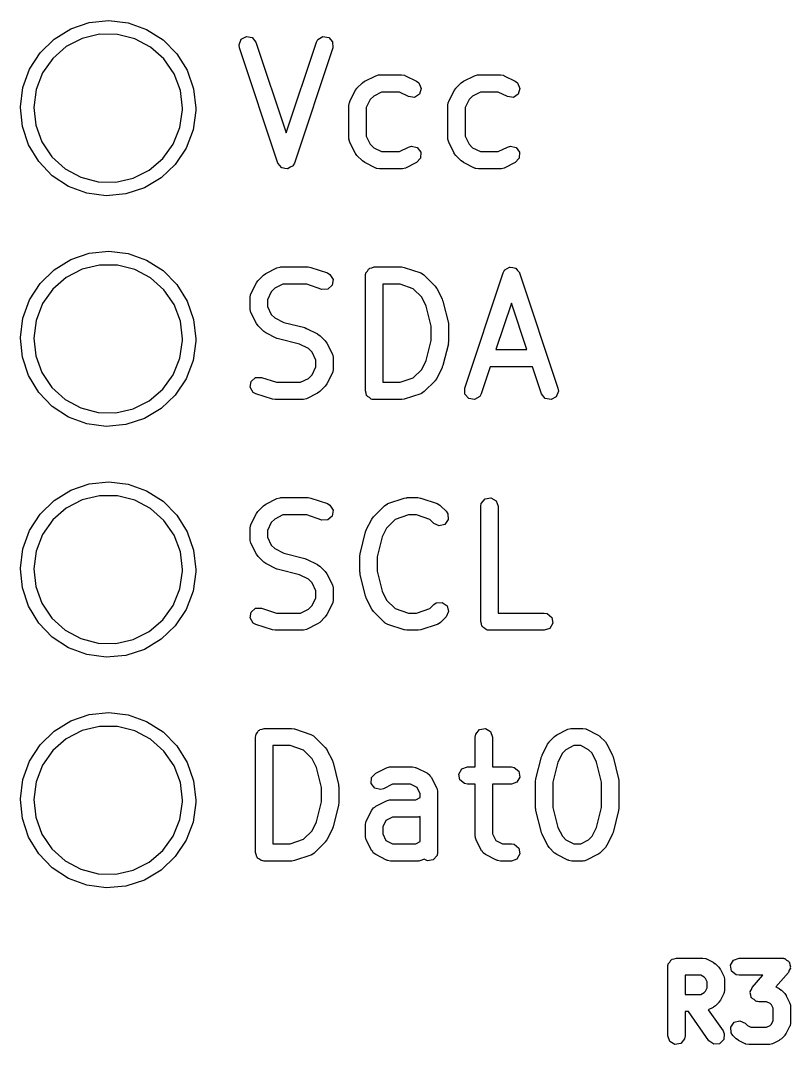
# Model space of a CAD drawing. Extents: x 58.1 to 150, y -119.5 to -80.4.
# Drawn here: x 68.24 to 74.92, y -108.12 to -99.24 of the extents above; entities that cross this region are included whole.
import ezdxf

# ---------------------------------------------------------------- set-up
doc = ezdxf.new("R2010")
doc.units = 0
doc.layers.add('BLACK', color=7, linetype='CONTINUOUS')

msp = doc.modelspace()

# ---------------------------------------------------------------- linework, layer by layer
at = {"layer": 'BLACK', "linetype": 'CONTINUOUS'}
for p, q in [((68.8368, -99.2577), (69.0053, -99.24)), ((69.0053, -99.24), (69.1735, -99.2601)), ((68.5321, -99.4011), (68.6764, -99.3123)), ((68.6764, -99.3123), (68.8368, -99.2577)), ((69.1735, -99.2601), (69.3332, -99.3169)), ((69.3332, -99.3169), (69.4762, -99.4077)), ((68.411, -99.5197), (68.5321, -99.4011)), ((68.7753, -99.3957), (68.6376, -99.4668)), ((68.9259, -99.3596), (68.7753, -99.3957)), ((69.0808, -99.3604), (68.9259, -99.3596)), ((69.231, -99.3981), (69.0808, -99.3604)), ((69.3679, -99.4706), (69.231, -99.3981)), ((69.4762, -99.4077), (69.5956, -99.5279)), ((70.1353, -99.4503), (70.1541, -99.4026)), ((70.1541, -99.4026), (70.1992, -99.3782)), ((70.1992, -99.3782), (70.2495, -99.3885)), ((70.2495, -99.3885), (70.2814, -99.4287)), ((70.2814, -99.4287), (70.5436, -100.215)), ((70.5436, -100.215), (70.8058, -99.4287)), ((70.8058, -99.4287), (70.8182, -99.4058)), ((70.8182, -99.4058), (70.8619, -99.3789)), ((70.8619, -99.3789), (70.9126, -99.3864)), ((70.9126, -99.3864), (70.9467, -99.4248)), ((70.9467, -99.4248), (70.9481, -99.4761)), ((68.3193, -99.6621), (68.411, -99.5197)), ((68.6376, -99.4668), (68.5209, -99.5686)), ((69.4836, -99.5737), (69.3679, -99.4706)), ((70.1391, -99.4761), (70.1353, -99.4503)), ((70.4724, -100.476), (70.1391, -99.4761)), ((70.9481, -99.4761), (70.6147, -100.476)), ((68.5209, -99.5686), (68.4318, -99.6953)), ((69.5713, -99.7013), (69.4836, -99.5737)), ((69.5956, -99.5279), (69.6854, -99.6716)), ((68.2613, -99.8213), (68.3193, -99.6621)), ((68.4318, -99.6953), (68.3756, -99.8397)), ((69.6854, -99.6716), (69.7411, -99.8316)), ((69.6261, -99.8462), (69.5713, -99.7013)), ((71.1572, -99.8279), (71.2048, -99.7803)), ((71.2048, -99.7803), (71.2232, -99.7674)), ((71.2232, -99.7674), (71.2243, -99.7663)), ((71.2243, -99.7663), (71.3196, -99.7186)), ((71.3196, -99.7186), (71.3445, -99.7112)), ((71.3445, -99.7112), (71.3489, -99.7122)), ((71.3489, -99.7122), (71.3531, -99.7107)), ((71.3531, -99.7107), (71.5436, -99.7107)), ((71.5436, -99.7107), (71.5692, -99.7152)), ((71.5692, -99.7152), (71.5727, -99.7181)), ((71.5727, -99.7181), (71.5771, -99.7186)), ((71.5771, -99.7186), (71.6723, -99.7663)), ((71.6723, -99.7663), (71.6933, -99.7818)), ((71.6933, -99.7818), (71.7137, -99.8288)), ((72.0143, -99.8279), (72.062, -99.7803)), ((72.062, -99.7803), (72.0803, -99.7674)), ((72.0803, -99.7674), (72.0815, -99.7663)), ((72.0815, -99.7663), (72.1767, -99.7186)), ((72.1767, -99.7186), (72.2017, -99.7112)), ((72.2017, -99.7112), (72.206, -99.7122)), ((72.206, -99.7122), (72.2102, -99.7107)), ((72.2102, -99.7107), (72.4007, -99.7107)), ((72.4007, -99.7107), (72.4264, -99.7152)), ((72.4264, -99.7152), (72.4298, -99.7181)), ((72.4298, -99.7181), (72.4343, -99.7186)), ((72.4343, -99.7186), (72.5295, -99.7663)), ((72.5295, -99.7663), (72.5504, -99.7818)), ((72.5504, -99.7818), (72.5708, -99.8288)), ((68.2401, -99.9894), (68.2613, -99.8213)), ((68.3756, -99.8397), (68.3553, -99.9932)), ((69.6447, -100), (69.6261, -99.8462)), ((69.7411, -99.8316), (69.76, -100)), ((71.0955, -99.9426), (71.1432, -99.8474)), ((71.1432, -99.8474), (71.1565, -99.8294)), ((71.1565, -99.8294), (71.1572, -99.8279)), ((71.3708, -99.8607), (71.3023, -99.895)), ((71.5259, -99.8607), (71.3708, -99.8607)), ((71.6053, -99.9004), (71.5259, -99.8607)), ((71.7137, -99.8288), (71.699, -99.878)), ((71.9527, -99.9426), (72.0003, -99.8474)), ((72.0003, -99.8474), (72.0137, -99.8294)), ((72.0137, -99.8294), (72.0143, -99.8279)), ((72.2279, -99.8607), (72.1594, -99.895)), ((72.383, -99.8607), (72.2279, -99.8607)), ((72.4624, -99.9004), (72.383, -99.8607)), ((72.5708, -99.8288), (72.5562, -99.878)), ((71.0876, -99.9762), (71.0921, -99.9505)), ((71.0921, -99.9505), (71.095, -99.9471)), ((71.095, -99.9471), (71.0955, -99.9426)), ((71.2719, -99.9254), (71.2376, -99.9939)), ((71.3023, -99.895), (71.2719, -99.9254)), ((71.6562, -99.9063), (71.6053, -99.9004)), ((71.699, -99.878), (71.6562, -99.9063)), ((71.9448, -99.9762), (71.9493, -99.9505)), ((71.9493, -99.9505), (71.9522, -99.9471)), ((71.9522, -99.9471), (71.9527, -99.9426)), ((72.129, -99.9254), (72.0948, -99.9939)), ((72.1594, -99.895), (72.129, -99.9254)), ((72.5134, -99.9063), (72.4624, -99.9004)), ((72.5562, -99.878), (72.5134, -99.9063)), ((68.2405, -99.9932), (68.2401, -99.9894)), ((68.2566, -100.158), (68.2405, -99.9932)), ((68.3553, -99.9932), (68.3723, -100.147)), ((69.6227, -100.167), (69.6446, -100.014)), ((69.6446, -100.014), (69.6447, -100)), ((69.7597, -100.021), (69.7361, -100.189)), ((69.76, -100), (69.7597, -100.021)), ((71.0876, -100.262), (71.0876, -99.9762)), ((71.2376, -99.9939), (71.2376, -100.244)), ((71.9448, -100.262), (71.9448, -99.9762)), ((72.0948, -99.9939), (72.0948, -100.244)), ((68.3101, -100.319), (68.2566, -100.158)), ((68.3723, -100.147), (68.4256, -100.293)), ((69.565, -100.311), (69.6227, -100.167)), ((69.7361, -100.189), (69.676, -100.347)), ((68.3979, -100.464), (68.3101, -100.319)), ((68.4256, -100.293), (68.512, -100.421)), ((69.4746, -100.436), (69.565, -100.311)), ((71.0892, -100.266), (71.0876, -100.262)), ((71.0881, -100.27), (71.0892, -100.266)), ((71.0955, -100.295), (71.0881, -100.27)), ((71.1432, -100.391), (71.0955, -100.295)), ((71.2376, -100.244), (71.2719, -100.313)), ((71.2719, -100.313), (71.3023, -100.343)), ((71.9463, -100.266), (71.9448, -100.262)), ((71.9453, -100.27), (71.9463, -100.266)), ((71.9527, -100.295), (71.9453, -100.27)), ((72.0003, -100.391), (71.9527, -100.295)), ((72.0948, -100.244), (72.129, -100.313)), ((72.129, -100.313), (72.1594, -100.343)), ((69.676, -100.347), (69.5822, -100.489)), ((71.1443, -100.392), (71.1432, -100.391)), ((71.1572, -100.41), (71.1443, -100.392)), ((71.2048, -100.458), (71.1572, -100.41)), ((71.3023, -100.343), (71.3708, -100.377)), ((71.3708, -100.377), (71.5259, -100.377)), ((71.5259, -100.377), (71.6053, -100.338)), ((71.6053, -100.338), (71.6302, -100.33)), ((71.6302, -100.33), (71.6801, -100.342)), ((71.6801, -100.342), (71.7107, -100.383)), ((71.7107, -100.383), (71.7076, -100.435)), ((72.0015, -100.392), (72.0003, -100.391)), ((72.0143, -100.41), (72.0015, -100.392)), ((72.062, -100.458), (72.0143, -100.41)), ((72.1594, -100.343), (72.2279, -100.377)), ((72.2279, -100.377), (72.383, -100.377)), ((72.383, -100.377), (72.4624, -100.338)), ((72.4624, -100.338), (72.4874, -100.33)), ((72.4874, -100.33), (72.5373, -100.342)), ((72.5373, -100.342), (72.5678, -100.383)), ((72.5678, -100.383), (72.5648, -100.435)), ((68.5156, -100.586), (68.3979, -100.464)), ((68.512, -100.421), (68.6265, -100.526)), ((69.3568, -100.537), (69.4746, -100.436)), ((69.5822, -100.489), (69.4595, -100.605)), ((70.4738, -100.478), (70.4724, -100.476)), ((70.4738, -100.48), (70.4738, -100.478)), ((70.4896, -100.498), (70.4738, -100.48)), ((70.5043, -100.516), (70.4896, -100.498)), ((70.6147, -100.476), (70.6023, -100.499)), ((71.2063, -100.458), (71.2048, -100.458)), ((71.2243, -100.472), (71.2063, -100.458)), ((71.3196, -100.519), (71.2243, -100.472)), ((71.6723, -100.472), (71.5771, -100.519)), ((71.7076, -100.435), (71.6723, -100.472)), ((72.0634, -100.458), (72.062, -100.458)), ((72.0815, -100.472), (72.0634, -100.458)), ((72.1767, -100.519), (72.0815, -100.472)), ((72.5295, -100.472), (72.4343, -100.519)), ((72.5648, -100.435), (72.5295, -100.472)), ((68.6573, -100.678), (68.5156, -100.586)), ((68.6265, -100.526), (68.7627, -100.599)), ((69.2184, -100.607), (69.3568, -100.537)), ((70.5064, -100.517), (70.5043, -100.516)), ((70.5079, -100.518), (70.5064, -100.517)), ((70.5313, -100.522), (70.5079, -100.518)), ((70.5546, -100.527), (70.5313, -100.522)), ((70.5565, -100.526), (70.5546, -100.527)), ((70.5586, -100.526), (70.5565, -100.526)), ((70.5788, -100.513), (70.5586, -100.526)), ((70.5997, -100.502), (70.5788, -100.513)), ((70.6005, -100.5), (70.5997, -100.502)), ((70.6023, -100.499), (70.6005, -100.5)), ((71.324, -100.52), (71.3196, -100.519)), ((71.3274, -100.523), (71.324, -100.52)), ((71.3531, -100.527), (71.3274, -100.523)), ((71.5436, -100.527), (71.3531, -100.527)), ((71.5478, -100.526), (71.5436, -100.527)), ((71.5521, -100.527), (71.5478, -100.526)), ((71.5771, -100.519), (71.5521, -100.527)), ((72.1812, -100.52), (72.1767, -100.519)), ((72.1846, -100.523), (72.1812, -100.52)), ((72.2102, -100.527), (72.1846, -100.523)), ((72.4007, -100.527), (72.2102, -100.527)), ((72.4049, -100.526), (72.4007, -100.527)), ((72.4093, -100.527), (72.4049, -100.526)), ((72.4343, -100.519), (72.4093, -100.527)), ((68.7627, -100.599), (68.9125, -100.639)), ((68.9125, -100.639), (69.0674, -100.641)), ((69.0674, -100.641), (69.2184, -100.607)), ((69.4595, -100.605), (69.314, -100.692)), ((68.8161, -100.737), (68.6573, -100.678)), ((68.9841, -100.76), (68.8161, -100.737)), ((69.1528, -100.744), (68.9841, -100.76)), ((69.314, -100.692), (69.1528, -100.744)), ((68.6764, -101.312), (68.8368, -101.258)), ((68.8368, -101.258), (69.0053, -101.24)), ((69.0053, -101.24), (69.1735, -101.26)), ((69.1735, -101.26), (69.3332, -101.317)), ((68.5321, -101.401), (68.6764, -101.312)), ((68.9259, -101.36), (68.7753, -101.396)), ((69.0808, -101.36), (68.9259, -101.36)), ((69.231, -101.398), (69.0808, -101.36)), ((69.3332, -101.317), (69.4762, -101.408)), ((70.3672, -101.433), (70.4624, -101.385)), ((70.4624, -101.385), (70.4874, -101.378)), ((70.4874, -101.378), (70.4917, -101.379)), ((70.4917, -101.379), (70.496, -101.377)), ((70.496, -101.377), (70.734, -101.377)), ((70.734, -101.377), (70.7561, -101.381)), ((70.7561, -101.381), (70.7578, -101.381)), ((70.7578, -101.381), (70.9006, -101.429)), ((71.268, -101.387), (71.2872, -101.384)), ((71.2872, -101.384), (71.3055, -101.377)), ((71.3055, -101.377), (71.5436, -101.377)), ((71.5436, -101.377), (71.5657, -101.381)), ((71.5657, -101.381), (71.5673, -101.381)), ((71.5673, -101.381), (71.7101, -101.429)), ((72.4607, -101.391), (72.4809, -101.379)), ((72.4809, -101.379), (72.4831, -101.379)), ((72.4831, -101.379), (72.485, -101.378)), ((72.485, -101.378), (72.5082, -101.383)), ((72.5082, -101.383), (72.5317, -101.386)), ((72.5317, -101.386), (72.5331, -101.388)), ((68.411, -101.52), (68.5321, -101.401)), ((68.6376, -101.467), (68.5209, -101.569)), ((68.7753, -101.396), (68.6376, -101.467)), ((69.3679, -101.471), (69.231, -101.398)), ((69.4836, -101.574), (69.3679, -101.471)), ((69.4762, -101.408), (69.5956, -101.528)), ((70.3001, -101.495), (70.3477, -101.447)), ((70.3477, -101.447), (70.366, -101.434)), ((70.366, -101.434), (70.3672, -101.433)), ((70.9006, -101.429), (70.9235, -101.441)), ((70.9235, -101.441), (70.9504, -101.485)), ((71.2305, -101.452), (71.2322, -101.443)), ((71.2305, -102.452), (71.2305, -101.452)), ((71.2316, -101.439), (71.2333, -101.436)), ((71.2322, -101.443), (71.2316, -101.439)), ((71.2333, -101.436), (71.235, -101.427)), ((71.235, -101.427), (71.2475, -101.412)), ((71.2475, -101.412), (71.2573, -101.395)), ((71.2573, -101.395), (71.2636, -101.393)), ((71.2636, -101.393), (71.268, -101.387)), ((71.7101, -101.429), (71.7331, -101.441)), ((71.7331, -101.441), (71.7354, -101.445)), ((71.7354, -101.445), (71.7395, -101.447)), ((71.7395, -101.447), (71.8347, -101.542)), ((72.0915, -102.429), (72.4248, -101.429)), ((72.4248, -101.429), (72.4372, -101.406)), ((72.4372, -101.406), (72.439, -101.405)), ((72.439, -101.405), (72.4398, -101.403)), ((72.4398, -101.403), (72.4607, -101.391)), ((72.5331, -101.388), (72.5352, -101.388)), ((72.5352, -101.388), (72.55, -101.407)), ((72.55, -101.407), (72.5657, -101.425)), ((72.5657, -101.425), (72.5658, -101.427)), ((72.5658, -101.427), (72.5671, -101.429)), ((72.5671, -101.429), (72.9004, -102.429)), ((68.3193, -101.662), (68.411, -101.52)), ((69.5956, -101.528), (69.6854, -101.672)), ((70.2384, -101.609), (70.286, -101.514)), ((70.286, -101.514), (70.2994, -101.496)), ((70.2994, -101.496), (70.3001, -101.495)), ((70.4451, -101.562), (70.4147, -101.592)), ((70.5137, -101.527), (70.4451, -101.562)), ((70.7219, -101.527), (70.5137, -101.527)), ((70.8532, -101.571), (70.7219, -101.527)), ((70.9429, -101.536), (70.9045, -101.57)), ((70.9504, -101.485), (70.9429, -101.536)), ((71.3805, -101.527), (71.3805, -102.377)), ((71.5314, -101.527), (71.3805, -101.527)), ((71.6459, -101.566), (71.5314, -101.527)), ((71.8347, -101.542), (71.8476, -101.561)), ((71.8476, -101.561), (71.8487, -101.562)), ((71.8487, -101.562), (71.8964, -101.657)), ((68.5209, -101.569), (68.4318, -101.695)), ((69.5713, -101.701), (69.4836, -101.574)), ((70.2305, -101.643), (70.235, -101.617)), ((70.2305, -101.738), (70.2305, -101.643)), ((70.235, -101.617), (70.2379, -101.614)), ((70.2379, -101.614), (70.2384, -101.609)), ((70.4147, -101.592), (70.3805, -101.661)), ((70.9045, -101.57), (70.8532, -101.571)), ((71.72, -101.64), (71.6459, -101.566)), ((71.7585, -101.717), (71.72, -101.64)), ((68.2613, -101.821), (68.3193, -101.662)), ((68.4318, -101.695), (68.3756, -101.84)), ((69.6261, -101.846), (69.5713, -101.701)), ((69.6854, -101.672), (69.7411, -101.832)), ((70.232, -101.742), (70.2305, -101.738)), ((70.3805, -101.661), (70.3805, -101.72)), ((70.3805, -101.72), (70.4147, -101.789)), ((71.8019, -101.89), (71.7585, -101.717)), ((71.8964, -101.657), (71.9001, -101.669)), ((71.9001, -101.669), (71.902, -101.672)), ((71.902, -101.672), (71.9497, -101.863)), ((72.496, -101.69), (72.3619, -102.092)), ((72.63, -102.092), (72.496, -101.69)), ((68.2401, -101.989), (68.2613, -101.821)), ((70.231, -101.747), (70.232, -101.742)), ((70.2384, -101.772), (70.231, -101.747)), ((70.286, -101.867), (70.2384, -101.772)), ((70.4147, -101.789), (70.4451, -101.819)), ((70.4451, -101.819), (70.5221, -101.858)), ((68.3756, -101.84), (68.3553, -101.993)), ((69.6447, -102), (69.6261, -101.846)), ((69.7411, -101.832), (69.76, -102)), ((70.2872, -101.868), (70.286, -101.867)), ((70.3001, -101.886), (70.2872, -101.868)), ((70.3477, -101.934), (70.3001, -101.886)), ((70.5221, -101.858), (70.7046, -101.903)), ((70.7046, -101.903), (70.7164, -101.909)), ((70.7164, -101.909), (70.72, -101.909)), ((70.72, -101.909), (70.8152, -101.957)), ((71.8019, -102.015), (71.8019, -101.89)), ((71.9497, -101.863), (71.9507, -101.878)), ((71.9507, -101.878), (71.9519, -101.881)), ((71.9519, -101.881), (71.9519, -102.024)), ((68.2405, -101.993), (68.2401, -101.989)), ((68.2566, -102.158), (68.2405, -101.993)), ((68.3553, -101.993), (68.3723, -102.147)), ((69.6446, -102.014), (69.6447, -102)), ((69.76, -102), (69.7597, -102.021)), ((70.3492, -101.935), (70.3477, -101.934)), ((70.3672, -101.948), (70.3492, -101.935)), ((70.4624, -101.996), (70.3672, -101.948)), ((70.4659, -101.996), (70.4624, -101.996)), ((70.4778, -102.001), (70.4659, -101.996)), ((70.6603, -102.047), (70.4778, -102.001)), ((70.8152, -101.957), (70.8332, -101.97)), ((70.8332, -101.97), (70.8347, -101.971)), ((70.8347, -101.971), (70.8823, -102.018)), ((69.6227, -102.167), (69.6446, -102.014)), ((69.7597, -102.021), (69.7361, -102.189)), ((70.7372, -102.085), (70.6603, -102.047)), ((70.7676, -102.116), (70.7372, -102.085)), ((70.8823, -102.018), (70.8952, -102.037)), ((70.8952, -102.037), (70.8964, -102.038)), ((70.8964, -102.038), (70.944, -102.133)), ((71.7585, -102.188), (71.8019, -102.015)), ((71.9497, -102.042), (71.902, -102.232)), ((71.9519, -102.024), (71.9493, -102.039)), ((71.9493, -102.039), (71.9497, -102.042)), ((72.3619, -102.092), (72.63, -102.092)), ((68.3101, -102.319), (68.2566, -102.158)), ((68.3723, -102.147), (68.4256, -102.293)), ((69.565, -102.311), (69.6227, -102.167)), ((70.8019, -102.184), (70.7676, -102.116)), ((70.8019, -102.244), (70.8019, -102.184)), ((70.944, -102.133), (70.9514, -102.158)), ((70.9514, -102.158), (70.9504, -102.162)), ((70.9504, -102.162), (70.9519, -102.167)), ((70.9519, -102.167), (70.9519, -102.262)), ((69.7361, -102.189), (69.676, -102.347)), ((70.7676, -102.313), (70.8019, -102.244)), ((70.9519, -102.262), (70.9474, -102.288)), ((71.6459, -102.339), (71.72, -102.265)), ((71.72, -102.265), (71.7585, -102.188)), ((71.8964, -102.248), (71.8487, -102.343)), ((71.8968, -102.244), (71.8964, -102.248)), ((71.902, -102.232), (71.8968, -102.244)), ((72.3119, -102.242), (72.2338, -102.476)), ((72.68, -102.242), (72.3119, -102.242)), ((72.7581, -102.476), (72.68, -102.242)), ((68.3979, -102.464), (68.3101, -102.319)), ((68.4256, -102.293), (68.512, -102.421)), ((69.4746, -102.436), (69.565, -102.311)), ((69.676, -102.347), (69.5822, -102.489)), ((70.2395, -102.369), (70.2779, -102.335)), ((70.2779, -102.335), (70.3292, -102.334)), ((70.3292, -102.334), (70.4605, -102.377)), ((70.6687, -102.377), (70.7372, -102.343)), ((70.7372, -102.343), (70.7676, -102.313)), ((70.944, -102.295), (70.8964, -102.391)), ((70.9445, -102.291), (70.944, -102.295)), ((70.9474, -102.288), (70.9445, -102.291)), ((71.5314, -102.377), (71.6459, -102.339)), ((71.8347, -102.363), (71.7395, -102.458)), ((71.8354, -102.361), (71.8347, -102.363)), ((71.8487, -102.343), (71.8354, -102.361)), ((68.512, -102.421), (68.6265, -102.526)), ((69.3568, -102.537), (69.4746, -102.436)), ((70.232, -102.42), (70.2395, -102.369)), ((70.2589, -102.464), (70.232, -102.42)), ((70.4605, -102.377), (70.6687, -102.377)), ((70.8823, -102.41), (70.8347, -102.458)), ((70.883, -102.409), (70.8823, -102.41)), ((70.8964, -102.391), (70.883, -102.409)), ((71.2371, -102.471), (71.2305, -102.452)), ((71.3805, -102.377), (71.5314, -102.377)), ((72.0929, -102.48), (72.0915, -102.429)), ((72.9004, -102.429), (72.9043, -102.454)), ((68.5156, -102.586), (68.3979, -102.464)), ((68.6265, -102.526), (68.7627, -102.599)), ((69.2184, -102.607), (69.3568, -102.537)), ((69.5822, -102.489), (69.4595, -102.605)), ((70.2818, -102.476), (70.2589, -102.464)), ((70.4246, -102.524), (70.2818, -102.476)), ((70.4262, -102.523), (70.4246, -102.524)), ((70.4483, -102.527), (70.4262, -102.523)), ((70.6864, -102.527), (70.4483, -102.527)), ((70.6906, -102.526), (70.6864, -102.527)), ((70.695, -102.527), (70.6906, -102.526)), ((70.72, -102.519), (70.695, -102.527)), ((70.8152, -102.472), (70.72, -102.519)), ((70.8163, -102.471), (70.8152, -102.472)), ((70.8347, -102.458), (70.8163, -102.471)), ((71.2405, -102.49), (71.2371, -102.471)), ((71.2457, -102.494), (71.2405, -102.49)), ((71.248, -102.501), (71.2457, -102.494)), ((71.2649, -102.51), (71.248, -102.501)), ((71.2798, -102.523), (71.2649, -102.51)), ((71.2896, -102.525), (71.2798, -102.523)), ((71.2925, -102.526), (71.2896, -102.525)), ((71.2957, -102.526), (71.2925, -102.526)), ((71.3055, -102.527), (71.2957, -102.526)), ((71.5436, -102.527), (71.3055, -102.527)), ((71.5451, -102.527), (71.5436, -102.527)), ((71.5673, -102.524), (71.5451, -102.527)), ((71.7101, -102.476), (71.5673, -102.524)), ((71.7137, -102.473), (71.7101, -102.476)), ((71.7181, -102.473), (71.7137, -102.473)), ((71.7395, -102.458), (71.7181, -102.473)), ((72.1269, -102.518), (72.0929, -102.48)), ((72.1777, -102.526), (72.1269, -102.518)), ((72.2214, -102.499), (72.1777, -102.526)), ((72.2338, -102.476), (72.2214, -102.499)), ((72.79, -102.516), (72.7581, -102.476)), ((72.8403, -102.527), (72.79, -102.516)), ((72.8854, -102.502), (72.8403, -102.527)), ((72.9043, -102.454), (72.8854, -102.502)), ((68.6573, -102.678), (68.5156, -102.586)), ((68.7627, -102.599), (68.9125, -102.639)), ((69.0674, -102.641), (69.2184, -102.607)), ((69.4595, -102.605), (69.314, -102.692)), ((68.8161, -102.737), (68.6573, -102.678)), ((68.9125, -102.639), (69.0674, -102.641)), ((69.314, -102.692), (69.1528, -102.744)), ((68.9841, -102.76), (68.8161, -102.737)), ((69.1528, -102.744), (68.9841, -102.76)), ((68.8368, -103.258), (69.0053, -103.24)), ((69.0053, -103.24), (69.1735, -103.26)), ((68.5321, -103.401), (68.6764, -103.312)), ((68.6764, -103.312), (68.8368, -103.258)), ((69.1735, -103.26), (69.3332, -103.317)), ((69.3332, -103.317), (69.4762, -103.408)), ((68.411, -103.52), (68.5321, -103.401)), ((68.7753, -103.396), (68.6376, -103.467)), ((68.9259, -103.36), (68.7753, -103.396)), ((69.0808, -103.36), (68.9259, -103.36)), ((69.231, -103.398), (69.0808, -103.36)), ((69.3679, -103.471), (69.231, -103.398)), ((69.4762, -103.408), (69.5956, -103.528)), ((70.3672, -103.433), (70.4624, -103.385)), ((70.4624, -103.385), (70.4874, -103.378)), ((70.4874, -103.378), (70.4917, -103.379)), ((70.4917, -103.379), (70.496, -103.377)), ((70.496, -103.377), (70.734, -103.377)), ((70.734, -103.377), (70.7561, -103.381)), ((70.7561, -103.381), (70.7578, -103.381)), ((70.7578, -103.381), (70.9006, -103.429)), ((71.4246, -103.429), (71.5675, -103.381)), ((71.5675, -103.381), (71.5897, -103.378)), ((71.5897, -103.378), (71.5912, -103.377)), ((71.5912, -103.377), (71.6864, -103.377)), ((71.6864, -103.377), (71.7085, -103.381)), ((71.7085, -103.381), (71.7101, -103.381)), ((71.7101, -103.381), (71.853, -103.429)), ((72.2305, -103.452), (72.235, -103.427)), ((72.235, -103.427), (72.268, -103.387)), ((72.268, -103.387), (72.3185, -103.379)), ((72.3185, -103.379), (72.3629, -103.404)), ((72.3629, -103.404), (72.3805, -103.452)), ((68.6376, -103.467), (68.5209, -103.569)), ((69.4836, -103.574), (69.3679, -103.471)), ((70.2384, -103.609), (70.286, -103.514)), ((70.286, -103.514), (70.2994, -103.496)), ((70.2994, -103.496), (70.3001, -103.495)), ((70.3001, -103.495), (70.3477, -103.447)), ((70.3477, -103.447), (70.366, -103.434)), ((70.366, -103.434), (70.3672, -103.433)), ((70.9006, -103.429), (70.9235, -103.441)), ((70.9235, -103.441), (70.9504, -103.485)), ((70.9504, -103.485), (70.9429, -103.536)), ((71.3001, -103.542), (71.3953, -103.447)), ((71.3953, -103.447), (71.4166, -103.432)), ((71.4166, -103.432), (71.4211, -103.432)), ((71.4211, -103.432), (71.4246, -103.429)), ((71.853, -103.429), (71.8759, -103.441)), ((71.8759, -103.441), (71.8783, -103.445)), ((71.8783, -103.445), (71.8823, -103.447)), ((71.8823, -103.447), (71.9299, -103.495)), ((71.9299, -103.495), (71.9449, -103.516)), ((71.9449, -103.516), (71.9493, -103.567)), ((72.2305, -104.452), (72.2305, -103.452)), ((72.3805, -103.452), (72.3805, -104.377)), ((68.3193, -103.662), (68.411, -103.52)), ((68.5209, -103.569), (68.4318, -103.695)), ((69.5713, -103.701), (69.4836, -103.574)), ((69.5956, -103.528), (69.6854, -103.672)), ((70.4147, -103.592), (70.3805, -103.661)), ((70.4451, -103.562), (70.4147, -103.592)), ((70.5137, -103.527), (70.4451, -103.562)), ((70.7219, -103.527), (70.5137, -103.527)), ((70.8532, -103.571), (70.7219, -103.527)), ((70.9045, -103.57), (70.8532, -103.571)), ((70.9429, -103.536), (70.9045, -103.57)), ((71.2384, -103.657), (71.286, -103.562)), ((71.286, -103.562), (71.2994, -103.544)), ((71.2994, -103.544), (71.3001, -103.542)), ((71.4888, -103.566), (71.4147, -103.64)), ((71.6034, -103.527), (71.4888, -103.566)), ((71.6743, -103.527), (71.6034, -103.527)), ((71.7888, -103.566), (71.6743, -103.527)), ((71.8239, -103.601), (71.7888, -103.566)), ((71.8704, -103.622), (71.8239, -103.601)), ((71.9493, -103.567), (71.9199, -103.609)), ((68.2613, -103.821), (68.3193, -103.662)), ((68.4318, -103.695), (68.3756, -103.84)), ((69.6854, -103.672), (69.7411, -103.832)), ((70.2305, -103.643), (70.235, -103.617)), ((70.2305, -103.738), (70.2305, -103.643)), ((70.235, -103.617), (70.2379, -103.614)), ((70.2379, -103.614), (70.2384, -103.609)), ((70.3805, -103.661), (70.3805, -103.72)), ((71.1851, -103.863), (71.2327, -103.672)), ((71.2327, -103.672), (71.238, -103.66)), ((71.238, -103.66), (71.2384, -103.657)), ((71.4147, -103.64), (71.3762, -103.717)), ((71.9199, -103.609), (71.8704, -103.622)), ((69.6261, -103.846), (69.5713, -103.701)), ((70.232, -103.742), (70.2305, -103.738)), ((70.231, -103.747), (70.232, -103.742)), ((70.2384, -103.772), (70.231, -103.747)), ((70.286, -103.867), (70.2384, -103.772)), ((70.3805, -103.72), (70.4147, -103.789)), ((71.3762, -103.717), (71.3329, -103.89)), ((68.2401, -103.989), (68.2613, -103.821)), ((68.3756, -103.84), (68.3553, -103.993)), ((69.6447, -104), (69.6261, -103.846)), ((69.7411, -103.832), (69.76, -104)), ((70.2872, -103.868), (70.286, -103.867)), ((70.3001, -103.886), (70.2872, -103.868)), ((70.4147, -103.789), (70.4451, -103.819)), ((70.4451, -103.819), (70.5221, -103.858)), ((70.5221, -103.858), (70.7046, -103.903)), ((71.1829, -103.881), (71.1855, -103.866)), ((71.1855, -103.866), (71.1851, -103.863)), ((70.3477, -103.934), (70.3001, -103.886)), ((70.3492, -103.935), (70.3477, -103.934)), ((70.3672, -103.948), (70.3492, -103.935)), ((70.4624, -103.996), (70.3672, -103.948)), ((70.7046, -103.903), (70.7164, -103.909)), ((70.7164, -103.909), (70.72, -103.909)), ((70.72, -103.909), (70.8152, -103.957)), ((70.8152, -103.957), (70.8332, -103.97)), ((71.1829, -104.024), (71.1829, -103.881)), ((71.3329, -103.89), (71.3329, -104.015)), ((68.2405, -103.993), (68.2401, -103.989)), ((68.2566, -104.158), (68.2405, -103.993)), ((68.3553, -103.993), (68.3723, -104.147)), ((69.6227, -104.167), (69.6446, -104.014)), ((69.6446, -104.014), (69.6447, -104)), ((69.7597, -104.021), (69.7361, -104.189)), ((69.76, -104), (69.7597, -104.021)), ((70.4659, -103.996), (70.4624, -103.996)), ((70.4778, -104.001), (70.4659, -103.996)), ((70.6603, -104.047), (70.4778, -104.001)), ((70.7372, -104.085), (70.6603, -104.047)), ((70.8332, -103.97), (70.8347, -103.971)), ((70.8347, -103.971), (70.8823, -104.018)), ((70.8823, -104.018), (70.8952, -104.037)), ((70.8952, -104.037), (70.8964, -104.038)), ((70.8964, -104.038), (70.944, -104.133)), ((71.184, -104.027), (71.1829, -104.024)), ((71.1851, -104.042), (71.184, -104.027)), ((71.2327, -104.232), (71.1851, -104.042)), ((71.3329, -104.015), (71.3762, -104.188)), ((70.7676, -104.116), (70.7372, -104.085)), ((70.8019, -104.184), (70.7676, -104.116)), ((70.944, -104.133), (70.9514, -104.158)), ((68.3101, -104.319), (68.2566, -104.158)), ((68.3723, -104.147), (68.4256, -104.293)), ((69.565, -104.311), (69.6227, -104.167)), ((69.7361, -104.189), (69.676, -104.347)), ((70.8019, -104.244), (70.8019, -104.184)), ((70.9514, -104.158), (70.9504, -104.162)), ((70.9504, -104.162), (70.9519, -104.167)), ((70.9519, -104.167), (70.9519, -104.262)), ((71.3762, -104.188), (71.4147, -104.265)), ((68.4256, -104.293), (68.512, -104.421)), ((69.4746, -104.436), (69.565, -104.311)), ((70.7372, -104.343), (70.7676, -104.313)), ((70.7676, -104.313), (70.8019, -104.244)), ((70.944, -104.295), (70.8964, -104.391)), ((70.9445, -104.291), (70.944, -104.295)), ((70.9474, -104.288), (70.9445, -104.291)), ((70.9519, -104.262), (70.9474, -104.288)), ((71.2347, -104.235), (71.2327, -104.232)), ((71.2384, -104.248), (71.2347, -104.235)), ((71.286, -104.343), (71.2384, -104.248)), ((71.4147, -104.265), (71.4888, -104.339)), ((71.7888, -104.339), (71.8239, -104.304)), ((71.8239, -104.304), (71.8452, -104.289)), ((71.8452, -104.289), (71.8963, -104.285)), ((71.8963, -104.285), (71.9383, -104.314)), ((71.9383, -104.314), (71.9516, -104.364)), ((68.3979, -104.464), (68.3101, -104.319)), ((69.676, -104.347), (69.5822, -104.489)), ((70.232, -104.42), (70.2395, -104.369)), ((70.2395, -104.369), (70.2779, -104.335)), ((70.2779, -104.335), (70.3292, -104.334)), ((70.3292, -104.334), (70.4605, -104.377)), ((70.4605, -104.377), (70.6687, -104.377)), ((70.6687, -104.377), (70.7372, -104.343)), ((70.8964, -104.391), (70.883, -104.409)), ((71.2872, -104.344), (71.286, -104.343)), ((71.3001, -104.363), (71.2872, -104.344)), ((71.3953, -104.458), (71.3001, -104.363)), ((71.4888, -104.339), (71.6034, -104.377)), ((71.6034, -104.377), (71.6743, -104.377)), ((71.6743, -104.377), (71.7888, -104.339)), ((71.9516, -104.364), (71.9299, -104.41)), ((72.3805, -104.377), (72.7817, -104.377)), ((72.7817, -104.377), (72.8073, -104.382)), ((72.8073, -104.382), (72.8466, -104.415)), ((68.5156, -104.586), (68.3979, -104.464)), ((68.512, -104.421), (68.6265, -104.526)), ((69.3568, -104.537), (69.4746, -104.436)), ((69.5822, -104.489), (69.4595, -104.605)), ((70.2589, -104.464), (70.232, -104.42)), ((70.2818, -104.476), (70.2589, -104.464)), ((70.4246, -104.524), (70.2818, -104.476)), ((70.8152, -104.472), (70.72, -104.519)), ((70.8163, -104.471), (70.8152, -104.472)), ((70.8347, -104.458), (70.8163, -104.471)), ((70.8823, -104.41), (70.8347, -104.458)), ((70.883, -104.409), (70.8823, -104.41)), ((71.3994, -104.46), (71.3953, -104.458)), ((71.4017, -104.464), (71.3994, -104.46)), ((71.4246, -104.476), (71.4017, -104.464)), ((71.5675, -104.524), (71.4246, -104.476)), ((71.853, -104.476), (71.7101, -104.524)), ((71.8565, -104.473), (71.853, -104.476)), ((71.861, -104.473), (71.8565, -104.473)), ((71.8823, -104.458), (71.861, -104.473)), ((71.9299, -104.41), (71.8823, -104.458)), ((72.2371, -104.471), (72.2305, -104.452)), ((72.2405, -104.49), (72.2371, -104.471)), ((72.2457, -104.494), (72.2405, -104.49)), ((72.248, -104.501), (72.2457, -104.494)), ((72.8555, -104.465), (72.8299, -104.51)), ((72.8466, -104.415), (72.8555, -104.465)), ((68.6265, -104.526), (68.7627, -104.599)), ((69.2184, -104.607), (69.3568, -104.537)), ((70.4262, -104.523), (70.4246, -104.524)), ((70.4483, -104.527), (70.4262, -104.523)), ((70.6864, -104.527), (70.4483, -104.527)), ((70.6906, -104.526), (70.6864, -104.527)), ((70.695, -104.527), (70.6906, -104.526)), ((70.72, -104.519), (70.695, -104.527)), ((71.5691, -104.523), (71.5675, -104.524)), ((71.5912, -104.527), (71.5691, -104.523)), ((71.6864, -104.527), (71.5912, -104.527)), ((71.688, -104.527), (71.6864, -104.527)), ((71.7101, -104.524), (71.688, -104.527)), ((72.2649, -104.51), (72.248, -104.501)), ((72.2798, -104.523), (72.2649, -104.51)), ((72.2896, -104.525), (72.2798, -104.523)), ((72.2925, -104.526), (72.2896, -104.525)), ((72.2957, -104.526), (72.2925, -104.526)), ((72.3055, -104.527), (72.2957, -104.526)), ((72.7817, -104.527), (72.3055, -104.527)), ((72.8299, -104.51), (72.7817, -104.527)), ((68.6573, -104.678), (68.5156, -104.586)), ((68.7627, -104.599), (68.9125, -104.639)), ((68.9125, -104.639), (69.0674, -104.641)), ((69.0674, -104.641), (69.2184, -104.607)), ((69.4595, -104.605), (69.314, -104.692)), ((68.8161, -104.737), (68.6573, -104.678)), ((68.9841, -104.76), (68.8161, -104.737)), ((69.1528, -104.744), (68.9841, -104.76)), ((69.314, -104.692), (69.1528, -104.744)), ((68.6764, -105.312), (68.8368, -105.258)), ((68.8368, -105.258), (69.0053, -105.24)), ((69.0053, -105.24), (69.1735, -105.26)), ((69.1735, -105.26), (69.3332, -105.317)), ((68.5321, -105.401), (68.6764, -105.312)), ((68.9259, -105.36), (68.7753, -105.396)), ((69.0808, -105.36), (68.9259, -105.36)), ((69.231, -105.398), (69.0808, -105.36)), ((69.3332, -105.317), (69.4762, -105.408)), ((70.3348, -105.384), (70.3531, -105.377)), ((70.3531, -105.377), (70.5912, -105.377)), ((70.5912, -105.377), (70.6133, -105.381)), ((70.6133, -105.381), (70.6149, -105.381)), ((70.6149, -105.381), (70.7578, -105.429)), ((72.2204, -105.387), (72.2709, -105.379)), ((72.2709, -105.379), (72.3153, -105.404)), ((72.9862, -105.385), (73.0112, -105.378)), ((73.0112, -105.378), (73.0155, -105.379)), ((73.0155, -105.379), (73.0198, -105.377)), ((73.0198, -105.377), (73.115, -105.377)), ((73.115, -105.377), (73.1407, -105.382)), ((68.411, -105.52), (68.5321, -105.401)), ((68.6376, -105.467), (68.5209, -105.569)), ((68.7753, -105.396), (68.6376, -105.467)), ((69.3679, -105.471), (69.231, -105.398)), ((69.4762, -105.408), (69.5956, -105.528)), ((70.2781, -105.452), (70.2798, -105.443)), ((70.2781, -106.452), (70.2781, -105.452)), ((70.2792, -105.439), (70.2809, -105.436)), ((70.2798, -105.443), (70.2792, -105.439)), ((70.2809, -105.436), (70.2826, -105.427)), ((70.2826, -105.427), (70.2951, -105.412)), ((70.2951, -105.412), (70.3049, -105.395)), ((70.3049, -105.395), (70.3112, -105.393)), ((70.3112, -105.393), (70.3156, -105.387)), ((70.3156, -105.387), (70.3348, -105.384)), ((70.7578, -105.429), (70.7807, -105.441)), ((70.7807, -105.441), (70.783, -105.445)), ((70.783, -105.445), (70.7871, -105.447)), ((70.7871, -105.447), (70.8823, -105.542)), ((72.1829, -105.452), (72.1874, -105.427)), ((72.1829, -105.711), (72.1829, -105.452)), ((72.1874, -105.427), (72.2204, -105.387)), ((72.3153, -105.404), (72.3329, -105.452)), ((72.3329, -105.452), (72.3329, -105.711)), ((72.8239, -105.495), (72.8715, -105.447)), ((72.8715, -105.447), (72.8899, -105.434)), ((72.8899, -105.434), (72.891, -105.433)), ((72.891, -105.433), (72.9862, -105.385)), ((73.1407, -105.382), (73.1441, -105.385)), ((73.1441, -105.385), (73.1485, -105.385)), ((73.1485, -105.385), (73.2438, -105.433)), ((73.2438, -105.433), (73.2618, -105.446)), ((73.2618, -105.446), (73.2633, -105.447)), ((73.2633, -105.447), (73.3109, -105.495)), ((68.3193, -105.662), (68.411, -105.52)), ((69.4836, -105.574), (69.3679, -105.471)), ((69.5956, -105.528), (69.6854, -105.672)), ((70.4281, -105.527), (70.4281, -106.377)), ((70.579, -105.527), (70.4281, -105.527)), ((70.6935, -105.566), (70.579, -105.527)), ((70.8823, -105.542), (70.8952, -105.561)), ((72.7622, -105.609), (72.8098, -105.514)), ((72.8098, -105.514), (72.8232, -105.496)), ((72.8232, -105.496), (72.8239, -105.495)), ((73.0375, -105.527), (72.9689, -105.562)), ((73.0973, -105.527), (73.0375, -105.527)), ((73.1658, -105.562), (73.0973, -105.527)), ((73.3109, -105.495), (73.3237, -105.513)), ((73.3237, -105.513), (73.3249, -105.514)), ((73.3249, -105.514), (73.3726, -105.609)), ((68.5209, -105.569), (68.4318, -105.695)), ((69.5713, -105.701), (69.4836, -105.574)), ((70.7676, -105.64), (70.6935, -105.566)), ((70.8061, -105.717), (70.7676, -105.64)), ((70.8952, -105.561), (70.8964, -105.562)), ((70.8964, -105.562), (70.944, -105.657)), ((72.7089, -105.815), (72.7565, -105.625)), ((72.7565, -105.625), (72.7618, -105.613)), ((72.7618, -105.613), (72.7622, -105.609)), ((72.9385, -105.592), (72.9, -105.669)), ((72.9689, -105.562), (72.9385, -105.592)), ((73.1962, -105.592), (73.1658, -105.562)), ((73.2347, -105.669), (73.1962, -105.592)), ((73.3726, -105.609), (73.3762, -105.622)), ((73.3762, -105.622), (73.3782, -105.625)), ((73.3782, -105.625), (73.4259, -105.815)), ((68.2613, -105.821), (68.3193, -105.662)), ((68.4318, -105.695), (68.3756, -105.84)), ((69.6261, -105.846), (69.5713, -105.701)), ((69.6854, -105.672), (69.7411, -105.832)), ((70.8495, -105.89), (70.8061, -105.717)), ((70.944, -105.657), (70.9477, -105.669)), ((70.9477, -105.669), (70.9497, -105.672)), ((70.9497, -105.672), (70.9973, -105.863)), ((71.3196, -105.766), (71.4148, -105.719)), ((71.4148, -105.719), (71.4398, -105.711)), ((71.4398, -105.711), (71.4441, -105.712)), ((71.4441, -105.712), (71.4483, -105.711)), ((71.4483, -105.711), (71.6388, -105.711)), ((71.6388, -105.711), (71.6645, -105.715)), ((71.6645, -105.715), (71.6679, -105.718)), ((71.6679, -105.718), (71.6723, -105.719)), ((71.6723, -105.719), (71.7676, -105.766)), ((72.0411, -105.773), (72.0668, -105.728)), ((72.0668, -105.728), (72.115, -105.711)), ((72.115, -105.711), (72.1829, -105.711)), ((72.3329, -105.711), (72.496, -105.711)), ((72.496, -105.711), (72.5216, -105.715)), ((72.5216, -105.715), (72.5609, -105.748)), ((72.9, -105.669), (72.8567, -105.843)), ((73.2781, -105.843), (73.2347, -105.669)), ((68.2401, -105.989), (68.2613, -105.821)), ((71.2812, -105.855), (71.2843, -105.804)), ((71.2843, -105.804), (71.3196, -105.766)), ((71.7676, -105.766), (71.7885, -105.782)), ((71.7885, -105.782), (71.793, -105.792)), ((71.793, -105.792), (71.8011, -105.8)), ((71.8011, -105.8), (71.8487, -105.895)), ((72.05, -105.823), (72.0411, -105.773)), ((72.0893, -105.856), (72.05, -105.823)), ((72.5698, -105.799), (72.5442, -105.843)), ((72.5609, -105.748), (72.5698, -105.799)), ((72.7067, -105.833), (72.7093, -105.819)), ((72.7093, -105.819), (72.7089, -105.815)), ((73.4259, -105.815), (73.4269, -105.83)), ((68.3756, -105.84), (68.3553, -105.993)), ((69.6447, -106), (69.6261, -105.846)), ((69.7411, -105.832), (69.76, -106)), ((70.8495, -106.015), (70.8495, -105.89)), ((70.9973, -105.863), (70.9983, -105.878)), ((70.9983, -105.878), (70.9995, -105.881)), ((70.9995, -105.881), (70.9995, -106.024)), ((71.3118, -105.896), (71.2812, -105.855)), ((71.3617, -105.908), (71.3118, -105.896)), ((71.3866, -105.9), (71.3617, -105.908)), ((71.466, -105.861), (71.3866, -105.9)), ((71.6211, -105.861), (71.466, -105.861)), ((71.6781, -105.889), (71.6211, -105.861)), ((71.7067, -105.946), (71.6781, -105.889)), ((71.8487, -105.895), (71.8562, -105.92)), ((72.115, -105.861), (72.0893, -105.856)), ((72.1829, -105.861), (72.115, -105.861)), ((72.1829, -106.31), (72.1829, -105.861)), ((72.496, -105.861), (72.3329, -105.861)), ((72.3329, -105.861), (72.3329, -106.292)), ((72.5442, -105.843), (72.496, -105.861)), ((72.7067, -106.071), (72.7067, -105.833)), ((72.8567, -105.843), (72.8567, -106.062)), ((73.2781, -106.062), (73.2781, -105.843)), ((73.4269, -105.83), (73.4281, -105.833)), ((73.4281, -105.833), (73.4281, -106.071)), ((68.2405, -105.993), (68.2401, -105.989)), ((68.2566, -106.158), (68.2405, -105.993)), ((68.3553, -105.993), (68.3723, -106.147)), ((69.6446, -106.014), (69.6447, -106)), ((69.76, -106), (69.7597, -106.021)), ((71.4148, -106.004), (71.4398, -105.997)), ((71.4398, -105.997), (71.4441, -105.998)), ((71.4441, -105.998), (71.4483, -105.996)), ((71.4483, -105.996), (71.6687, -105.996)), ((71.6687, -105.996), (71.7067, -105.977)), ((71.7067, -105.977), (71.7067, -105.946)), ((71.8562, -105.92), (71.8551, -105.924)), ((71.8551, -105.924), (71.8567, -105.929)), ((71.8567, -105.929), (71.8567, -106.452)), ((69.6227, -106.167), (69.6446, -106.014)), ((69.7597, -106.021), (69.7361, -106.189)), ((70.8061, -106.188), (70.8495, -106.015)), ((70.9973, -106.042), (70.9497, -106.232)), ((70.9995, -106.024), (70.9969, -106.039)), ((70.9969, -106.039), (70.9973, -106.042)), ((71.2384, -106.181), (71.286, -106.086)), ((71.286, -106.086), (71.3015, -106.065)), ((71.3015, -106.065), (71.3118, -106.06)), ((71.3118, -106.06), (71.3196, -106.052)), ((71.3196, -106.052), (71.4148, -106.004)), ((72.7079, -106.075), (72.7067, -106.071)), ((72.7089, -106.09), (72.7079, -106.075)), ((72.7565, -106.28), (72.7089, -106.09)), ((72.8567, -106.062), (72.9, -106.236)), ((73.2347, -106.236), (73.2781, -106.062)), ((73.4259, -106.09), (73.3782, -106.28)), ((73.4281, -106.071), (73.4255, -106.086)), ((73.4255, -106.086), (73.4259, -106.09)), ((68.3101, -106.319), (68.2566, -106.158)), ((68.3723, -106.147), (68.4256, -106.293)), ((69.565, -106.311), (69.6227, -106.167)), ((71.409, -106.175), (71.3805, -106.232)), ((71.466, -106.146), (71.409, -106.175)), ((71.6864, -106.146), (71.466, -106.146)), ((71.6906, -106.145), (71.6864, -106.146)), ((71.695, -106.146), (71.6906, -106.145)), ((71.7067, -106.142), (71.695, -106.146)), ((71.7067, -106.358), (71.7067, -106.142)), ((69.7361, -106.189), (69.676, -106.347)), ((70.6935, -106.339), (70.7676, -106.265)), ((70.7676, -106.265), (70.8061, -106.188)), ((70.944, -106.248), (70.8964, -106.343)), ((70.9444, -106.244), (70.944, -106.248)), ((70.9497, -106.232), (70.9444, -106.244)), ((71.2305, -106.214), (71.235, -106.189)), ((71.2305, -106.31), (71.2305, -106.214)), ((71.235, -106.189), (71.2379, -106.185)), ((71.2379, -106.185), (71.2384, -106.181)), ((71.3805, -106.232), (71.3805, -106.292)), ((72.9, -106.236), (72.9385, -106.313)), ((73.1962, -106.313), (73.2347, -106.236)), ((68.3979, -106.464), (68.3101, -106.319)), ((68.4256, -106.293), (68.512, -106.421)), ((69.4746, -106.436), (69.565, -106.311)), ((69.676, -106.347), (69.5822, -106.489)), ((70.579, -106.377), (70.6935, -106.339)), ((70.8964, -106.343), (70.883, -106.361)), ((71.232, -106.314), (71.2305, -106.31)), ((71.231, -106.318), (71.232, -106.314)), ((71.2384, -106.343), (71.231, -106.318)), ((71.286, -106.438), (71.2384, -106.343)), ((71.3805, -106.292), (71.409, -106.349)), ((71.409, -106.349), (71.466, -106.377)), ((71.6687, -106.377), (71.7067, -106.358)), ((72.1844, -106.314), (72.1829, -106.31)), ((72.1833, -106.318), (72.1844, -106.314)), ((72.1908, -106.343), (72.1833, -106.318)), ((72.2384, -106.438), (72.1908, -106.343)), ((72.3329, -106.292), (72.3614, -106.349)), ((72.3614, -106.349), (72.4184, -106.377)), ((72.7585, -106.283), (72.7565, -106.28)), ((72.7622, -106.295), (72.7585, -106.283)), ((72.8098, -106.391), (72.7622, -106.295)), ((72.9385, -106.313), (72.9689, -106.343)), ((72.9689, -106.343), (73.0375, -106.377)), ((73.0973, -106.377), (73.1658, -106.343)), ((73.1658, -106.343), (73.1962, -106.313)), ((73.3726, -106.295), (73.3249, -106.391)), ((73.373, -106.292), (73.3726, -106.295)), ((73.3782, -106.28), (73.373, -106.292)), ((68.512, -106.421), (68.6265, -106.526)), ((69.3568, -106.537), (69.4746, -106.436)), ((70.4281, -106.377), (70.579, -106.377)), ((70.8823, -106.363), (70.7871, -106.458)), ((70.883, -106.361), (70.8823, -106.363)), ((71.2942, -106.446), (71.286, -106.438)), ((71.2986, -106.456), (71.2942, -106.446)), ((71.466, -106.377), (71.6687, -106.377)), ((72.2465, -106.446), (72.2384, -106.438)), ((72.251, -106.456), (72.2465, -106.446)), ((72.4184, -106.377), (72.496, -106.377)), ((72.496, -106.377), (72.5216, -106.382)), ((72.5216, -106.382), (72.5609, -106.415)), ((72.5609, -106.415), (72.5698, -106.465)), ((72.811, -106.392), (72.8098, -106.391)), ((72.8239, -106.41), (72.811, -106.392)), ((72.8715, -106.458), (72.8239, -106.41)), ((73.0375, -106.377), (73.0973, -106.377)), ((73.3109, -106.41), (73.2633, -106.458)), ((73.3116, -106.409), (73.3109, -106.41)), ((73.3249, -106.391), (73.3116, -106.409)), ((68.5156, -106.586), (68.3979, -106.464)), ((68.6265, -106.526), (68.7627, -106.599)), ((69.5822, -106.489), (69.4595, -106.605)), ((70.2848, -106.471), (70.2781, -106.452)), ((70.2881, -106.49), (70.2848, -106.471)), ((70.2933, -106.494), (70.2881, -106.49)), ((70.2956, -106.501), (70.2933, -106.494)), ((70.3125, -106.51), (70.2956, -106.501)), ((70.3274, -106.523), (70.3125, -106.51)), ((70.3372, -106.525), (70.3274, -106.523)), ((70.3401, -106.526), (70.3372, -106.525)), ((70.3434, -106.526), (70.3401, -106.526)), ((70.3531, -106.527), (70.3434, -106.526)), ((70.5912, -106.527), (70.3531, -106.527)), ((70.5927, -106.527), (70.5912, -106.527)), ((70.6149, -106.524), (70.5927, -106.527)), ((70.7578, -106.476), (70.6149, -106.524)), ((70.7613, -106.473), (70.7578, -106.476)), ((70.7657, -106.473), (70.7613, -106.473)), ((70.7871, -106.458), (70.7657, -106.473)), ((71.3196, -106.472), (71.2986, -106.456)), ((71.4148, -106.519), (71.3196, -106.472)), ((71.4192, -106.52), (71.4148, -106.519)), ((71.4227, -106.523), (71.4192, -106.52)), ((71.4483, -106.527), (71.4227, -106.523)), ((71.6864, -106.527), (71.4483, -106.527)), ((71.6906, -106.526), (71.6864, -106.527)), ((71.695, -106.527), (71.6906, -106.526)), ((71.72, -106.519), (71.695, -106.527)), ((71.7398, -106.51), (71.72, -106.519)), ((71.7686, -106.526), (71.7398, -106.51)), ((71.8192, -106.517), (71.7686, -106.526)), ((71.8521, -106.478), (71.8192, -106.517)), ((71.8567, -106.452), (71.8521, -106.478)), ((72.2719, -106.472), (72.251, -106.456)), ((72.3672, -106.519), (72.2719, -106.472)), ((72.3716, -106.52), (72.3672, -106.519)), ((72.3751, -106.523), (72.3716, -106.52)), ((72.4007, -106.527), (72.3751, -106.523)), ((72.496, -106.527), (72.4007, -106.527)), ((72.5442, -106.51), (72.496, -106.527)), ((72.5698, -106.465), (72.5442, -106.51)), ((72.873, -106.458), (72.8715, -106.458)), ((72.891, -106.472), (72.873, -106.458)), ((72.9862, -106.519), (72.891, -106.472)), ((72.9907, -106.52), (72.9862, -106.519)), ((72.9941, -106.523), (72.9907, -106.52)), ((73.0198, -106.527), (72.9941, -106.523)), ((73.115, -106.527), (73.0198, -106.527)), ((73.1192, -106.526), (73.115, -106.527)), ((73.1236, -106.527), (73.1192, -106.526)), ((73.1485, -106.519), (73.1236, -106.527)), ((73.2438, -106.472), (73.1485, -106.519)), ((73.2449, -106.471), (73.2438, -106.472)), ((73.2633, -106.458), (73.2449, -106.471)), ((68.6573, -106.678), (68.5156, -106.586)), ((68.7627, -106.599), (68.9125, -106.639)), ((69.0674, -106.641), (69.2184, -106.607)), ((69.2184, -106.607), (69.3568, -106.537)), ((69.4595, -106.605), (69.314, -106.692)), ((68.8161, -106.737), (68.6573, -106.678)), ((68.9125, -106.639), (69.0674, -106.641)), ((69.314, -106.692), (69.1528, -106.744)), ((68.9841, -106.76), (68.8161, -106.737)), ((69.1528, -106.744), (68.9841, -106.76)), ((73.8549, -107.428), (73.8567, -107.418)), ((73.8567, -107.418), (73.8692, -107.403)), ((73.8692, -107.403), (73.8789, -107.386)), ((73.8789, -107.386), (73.8853, -107.384)), ((73.8853, -107.384), (73.8896, -107.378)), ((73.8896, -107.378), (73.9088, -107.375)), ((73.9088, -107.375), (73.9271, -107.368)), ((73.9271, -107.368), (74.1557, -107.368)), ((74.1557, -107.368), (74.1814, -107.373)), ((74.1814, -107.373), (74.1848, -107.376)), ((74.1848, -107.376), (74.1893, -107.376)), ((74.1893, -107.376), (74.2464, -107.405)), ((74.2464, -107.405), (74.2644, -107.418)), ((74.2644, -107.418), (74.2659, -107.419)), ((74.2659, -107.419), (74.2945, -107.448)), ((74.3961, -107.43), (74.4218, -107.386)), ((74.4218, -107.386), (74.47, -107.368)), ((74.47, -107.368), (74.8414, -107.368)), ((74.8414, -107.368), (74.8525, -107.37)), ((74.8525, -107.37), (74.856, -107.37)), ((74.856, -107.37), (74.8586, -107.371)), ((74.8586, -107.371), (74.8671, -107.373)), ((74.8671, -107.373), (74.8826, -107.386)), ((74.8826, -107.386), (74.8999, -107.396)), ((74.8999, -107.396), (74.9018, -107.402)), ((74.9018, -107.402), (74.9064, -107.406)), ((74.9064, -107.406), (74.9099, -107.426)), ((73.8521, -107.443), (73.8539, -107.434)), ((73.8521, -108.043), (73.8521, -107.443)), ((73.8533, -107.43), (73.8549, -107.428)), ((73.8539, -107.434), (73.8533, -107.43)), ((74.2945, -107.448), (74.3073, -107.466)), ((74.3073, -107.466), (74.3085, -107.467)), ((74.3085, -107.467), (74.3371, -107.524)), ((74.405, -107.481), (74.3961, -107.43)), ((74.4443, -107.514), (74.405, -107.481)), ((74.8979, -107.493), (74.7879, -107.619)), ((74.9052, -107.474), (74.8979, -107.493)), ((74.9153, -107.456), (74.9052, -107.474)), ((74.9099, -107.426), (74.9164, -107.445)), ((74.9164, -107.445), (74.9142, -107.451)), ((74.9142, -107.451), (74.9153, -107.456)), ((74.0021, -107.518), (74.0021, -107.683)), ((74.138, -107.518), (74.0021, -107.518)), ((74.1684, -107.534), (74.138, -107.518)), ((74.1798, -107.545), (74.1684, -107.534)), ((74.195, -107.575), (74.1798, -107.545)), ((74.195, -107.626), (74.195, -107.575)), ((74.3371, -107.524), (74.3445, -107.549)), ((74.3445, -107.549), (74.3435, -107.553)), ((74.3435, -107.553), (74.345, -107.558)), ((74.345, -107.558), (74.345, -107.643)), ((74.47, -107.518), (74.4443, -107.514)), ((74.6761, -107.518), (74.47, -107.518)), ((74.585, -107.623), (74.6761, -107.518)), ((74.0021, -107.683), (74.138, -107.683)), ((74.138, -107.683), (74.1684, -107.668)), ((74.1684, -107.668), (74.1798, -107.656)), ((74.1798, -107.656), (74.195, -107.626)), ((74.3371, -107.677), (74.3085, -107.734)), ((74.3376, -107.673), (74.3371, -107.677)), ((74.3405, -107.669), (74.3376, -107.673)), ((74.345, -107.643), (74.3405, -107.669)), ((74.5664, -107.67), (74.5686, -107.665)), ((74.573, -107.69), (74.5664, -107.67)), ((74.5676, -107.659), (74.5777, -107.641)), ((74.5686, -107.665), (74.5676, -107.659)), ((74.5765, -107.709), (74.573, -107.69)), ((74.5777, -107.641), (74.585, -107.623)), ((74.7879, -107.619), (74.8178, -107.633)), ((74.8178, -107.633), (74.8358, -107.647)), ((74.8358, -107.647), (74.8373, -107.648)), ((74.8373, -107.648), (74.8659, -107.676)), ((74.8659, -107.676), (74.8788, -107.694)), ((74.2945, -107.754), (74.2659, -107.782)), ((74.2952, -107.752), (74.2945, -107.754)), ((74.3085, -107.734), (74.2952, -107.752)), ((74.5811, -107.713), (74.5765, -107.709)), ((74.583, -107.719), (74.5811, -107.713)), ((74.6003, -107.729), (74.583, -107.719)), ((74.6158, -107.742), (74.6003, -107.729)), ((74.6242, -107.744), (74.6158, -107.742)), ((74.6269, -107.746), (74.6242, -107.744)), ((74.6303, -107.745), (74.6269, -107.746)), ((74.6414, -107.747), (74.6303, -107.745)), ((74.7094, -107.747), (74.6414, -107.747)), ((74.7399, -107.762), (74.7094, -107.747)), ((74.7512, -107.774), (74.7399, -107.762)), ((74.7664, -107.804), (74.7512, -107.774)), ((74.8788, -107.694), (74.8799, -107.696)), ((74.8799, -107.696), (74.9085, -107.753)), ((74.9085, -107.753), (74.9159, -107.778)), ((74.9159, -107.778), (74.9149, -107.782)), ((74.031, -107.833), (74.0021, -107.833)), ((74.0021, -107.833), (74.0021, -108.043)), ((74.2086, -108.086), (74.031, -107.833)), ((74.2464, -107.796), (74.2035, -107.818)), ((74.2035, -107.818), (74.3314, -108)), ((74.2475, -107.795), (74.2464, -107.796)), ((74.2659, -107.782), (74.2475, -107.795)), ((74.7664, -107.911), (74.7664, -107.804)), ((74.9149, -107.782), (74.9164, -107.786)), ((74.9164, -107.786), (74.9164, -107.929)), ((74.3976, -107.967), (74.427, -107.925)), ((74.427, -107.925), (74.4765, -107.912)), ((74.4765, -107.912), (74.523, -107.933)), ((74.523, -107.933), (74.543, -107.953)), ((74.543, -107.953), (74.5734, -107.968)), ((74.7094, -107.968), (74.7399, -107.953)), ((74.7399, -107.953), (74.7512, -107.942)), ((74.7512, -107.942), (74.7664, -107.911)), ((74.9119, -107.955), (74.909, -107.958)), ((74.9164, -107.929), (74.9119, -107.955)), ((73.8697, -108.092), (73.8521, -108.043)), ((74.0021, -108.043), (73.9976, -108.069)), ((74.3314, -108), (74.3424, -108.024)), ((74.3424, -108.024), (74.338, -108.075)), ((74.402, -108.018), (74.3976, -107.967)), ((74.417, -108.039), (74.402, -108.018)), ((74.4455, -108.068), (74.417, -108.039)), ((74.5734, -107.968), (74.7094, -107.968)), ((74.8659, -108.039), (74.8373, -108.068)), ((74.8666, -108.038), (74.8659, -108.039)), ((74.8799, -108.02), (74.8666, -108.038)), ((74.9085, -107.963), (74.8799, -108.02)), ((74.909, -107.958), (74.9085, -107.963)), ((73.9141, -108.117), (73.8697, -108.092)), ((73.9646, -108.108), (73.9141, -108.117)), ((73.9976, -108.069), (73.9646, -108.108)), ((74.2506, -108.116), (74.2086, -108.086)), ((74.3017, -108.111), (74.2506, -108.116)), ((74.338, -108.075), (74.3017, -108.111)), ((74.447, -108.069), (74.4455, -108.068)), ((74.465, -108.082), (74.447, -108.069)), ((74.5222, -108.111), (74.465, -108.082)), ((74.5266, -108.111), (74.5222, -108.111)), ((74.5301, -108.114), (74.5266, -108.111)), ((74.5557, -108.118), (74.5301, -108.114)), ((74.7271, -108.118), (74.5557, -108.118)), ((74.7314, -108.117), (74.7271, -108.118)), ((74.7357, -108.118), (74.7314, -108.117)), ((74.7607, -108.111), (74.7357, -108.118)), ((74.8178, -108.082), (74.7607, -108.111)), ((74.819, -108.081), (74.8178, -108.082)), ((74.8373, -108.068), (74.819, -108.081))]:
    msp.add_line(p, q, dxfattribs=at)

doc.saveas('drawing.dxf')
